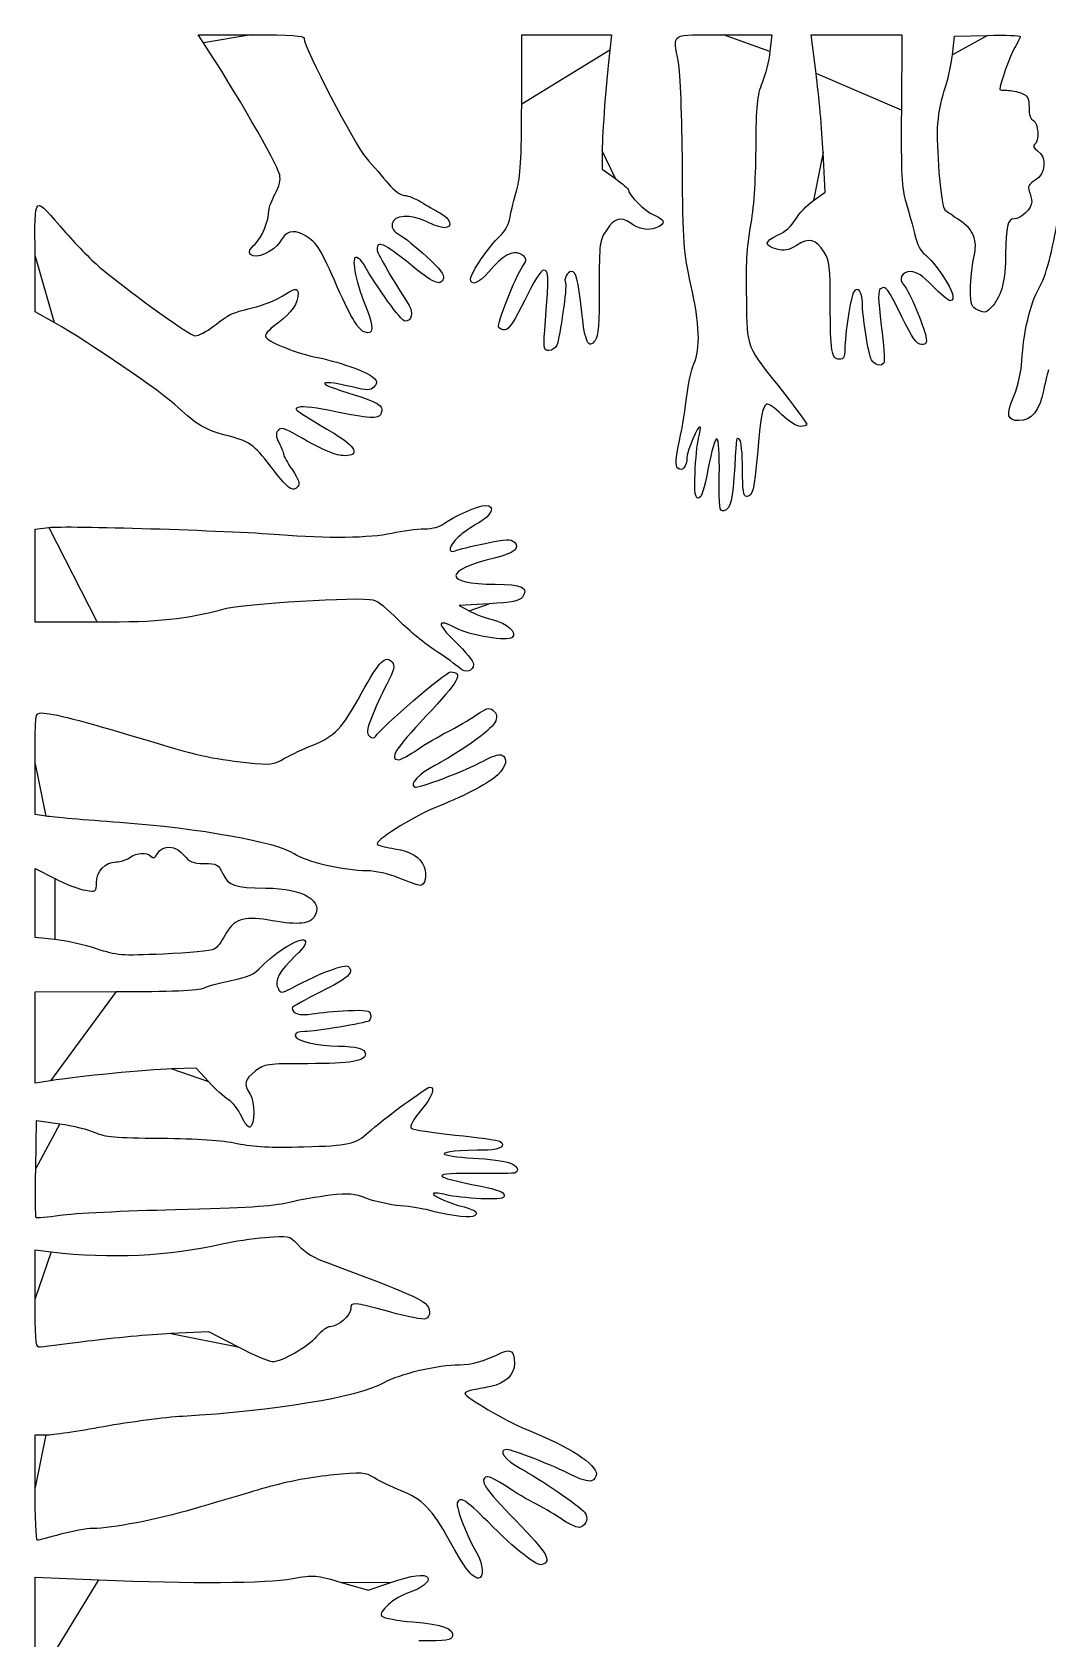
# Model space of a CAD drawing. Extents: x -503 to 40, y 8 to 777.
# Drawn here: x -503.1 to -225.2, y 337.4 to 777.2 of the extents above; entities that cross this region are included whole.
import ezdxf

# ---------------------------------------------------------------- set-up
doc = ezdxf.new("R2010")
doc.units = 0
doc.layers.add('Ebene_1', color=7, linetype='CONTINUOUS')

msp = doc.modelspace()

# ---------------------------------------------------------------- linework, layer by layer
at = {"layer": 'Ebene_1', "color": 7}
for points in [[(-456.236024, 774.261866), (-457.691984, 776.461866), (-443.199976, 776.461866)], [(-369.141576, 757.462324), (-369.107976, 776.462786), (-356.8158, 776.462322), (-344.523616, 776.461866), (-345.021448, 772.261866)], [(-313.900976, 776.461866), (-300.693992, 776.461866), (-301.20908, 771.861866)], [(-288.575792, 765.861866), (-289.942504, 776.461866), (-277.52524, 776.462002), (-265.107968, 776.46213), (-265.244944, 755.862004)], [(-251.265848, 771.003714), (-250.707968, 776.061866), (-241.707968, 776.288066)], [(-347.101136, 744.64538), (-347.108336, 739.628892), (-343.508336, 737.09138)], [(-289.280224, 731.139348), (-286.06896, 733.416828), (-286.639016, 744.339348)], [(-228.589096, 736.650108), (-228.589096, 736.650108)], [(-390.281176, 723.661868), (-390.281176, 723.661868)], [(-332.414, 723.621692), (-332.413632, 723.621692)], [(-497.082808, 697.6775), (-502.307968, 700.599572), (-502.307968, 715.828676)], [(-251.932608, 703.661868), (-251.932608, 703.661868)], [(-407.69248, 672.661892), (-407.69248, 672.661868)], [(-292.877688, 669.261868), (-292.877688, 669.261868)], [(-485.307968, 615.662964), (-502.307968, 615.662164), (-502.307968, 628.387092), (-502.307968, 641.11202), (-498.507968, 641.618004)], [(-378.079504, 620.721468), (-386.240936, 620.224252), (-383.520456, 618.766164)], [(-368.926536, 622.57494), (-368.926576, 622.574644)], [(-499.307968, 562.591956), (-502.307968, 563.066364), (-502.307968, 576.964116)], [(-375.707968, 573.897508), (-375.707968, 573.897508)], [(-496.907968, 528.830628), (-502.307968, 529.38922), (-502.307968, 538.852092), (-502.307968, 548.314956), (-496.907968, 545.558836)], [(-426.04176, 534.91362), (-426.04176, 534.91362)], [(-498.107968, 490.169604), (-502.307968, 489.50082), (-502.307968, 502.009948), (-502.307968, 514.519084), (-480.067688, 514.576844)], [(-410.896288, 506.592692), (-410.896288, 506.592692)], [(-454.864792, 489.974612), (-458.221616, 493.661868), (-464.864792, 493.45226)], [(-502.127824, 466.189212), (-501.907968, 479.343508), (-495.507968, 478.413764)], [(-370.907968, 465.00758), (-370.907968, 465.00758)], [(-502.307968, 430.572012), (-502.307968, 443.882156), (-497.911656, 443.36546)], [(-395.448728, 424.9953), (-395.448728, 424.9953)], [(-446.82676, 417.352732), (-454.707968, 421.443596), (-465.107968, 420.974108)], [(-502.307968, 378.861868), (-502.307968, 393.261868), (-499.307968, 393.262372)], [(-350.040264, 380.700404), (-350.040264, 380.700404)], [(-500.507968, 328.017492), (-502.307968, 327.631388), (-502.307968, 340.968732), (-502.307968, 354.306076), (-484.907968, 353.583972)], [(-418.441032, 352.90102), (-411.142232, 350.7535), (-405.19072, 352.807684)]]:
    msp.add_lwpolyline(points, close=True, dxfattribs=at)
for points in [[(-435.361424, 738.118676), (-436.226128, 741.487428), (-447.744832, 761.431412), (-456.236024, 774.261866)], [(-443.199976, 776.461866), (-432.1436, 776.461866), (-428.706232, 776.224794), (-428.700656, 775.461866)], [(-428.700656, 775.461866), (-428.682416, 772.966218), (-414.813304, 746.296148), (-411.683264, 742.737676)], [(-326.208952, 768.861866), (-327.75016, 777.176346), (-328.907248, 776.461866), (-313.900976, 776.461866)], [(-241.707968, 776.288066), (-236.757968, 776.412474), (-232.707968, 776.274946), (-232.707968, 775.982498)], [(-232.707968, 775.982498), (-232.707968, 775.690018), (-233.39364, 774.328226), (-234.231688, 772.95629)], [(-345.021448, 772.261866), (-346.015288, 763.877178), (-347.094448, 749.546804), (-347.101136, 744.64538)], [(-301.20908, 771.861866), (-301.492376, 769.331866), (-302.457296, 765.461866), (-303.353336, 763.261866)], [(-253.493992, 761.11922), (-252.575352, 763.773706), (-251.572688, 768.221722), (-251.265848, 771.003714)], [(-234.231688, 772.95629), (-235.418152, 771.013978), (-238.307968, 762.904034), (-238.307968, 761.516668)], [(-325.149776, 740.861868), (-325.243256, 753.66218), (-325.71804, 766.213522), (-326.208952, 768.861866)], [(-286.639016, 744.339348), (-286.952544, 750.346732), (-287.824096, 760.031868), (-288.575792, 765.861866)], [(-303.353336, 763.261866), (-304.75664, 759.816452), (-304.99948, 757.320828), (-305.104856, 745.261868)], [(-255.309008, 750.977372), (-255.228848, 753.92062), (-254.418824, 758.446828), (-253.493992, 761.11922)], [(-238.307968, 761.516668), (-238.307968, 761.376524), (-237.4314, 761.261868), (-236.360048, 761.261868)], [(-236.360048, 761.261868), (-235.288688, 761.261868), (-233.488688, 760.91078), (-232.360048, 760.481668)], [(-227.590288, 707.04922), (-223.790552, 713.532988), (-220.333248, 734.449556), (-218.315488, 763.161514)], [(-370.473968, 734.061868), (-369.44068, 737.562428), (-369.168312, 742.345908), (-369.141576, 757.462324)], [(-232.360048, 760.481668), (-230.639232, 759.827412), (-230.307968, 759.195524), (-230.307968, 756.56726)], [(-230.307968, 756.56726), (-230.307968, 754.519292), (-229.89208, 753.27346), (-229.107968, 752.972564)], [(-265.244944, 755.862004), (-265.363576, 738.020012), (-265.187984, 734.619196), (-263.933696, 730.461868)], [(-229.107968, 752.972564), (-227.708816, 752.43566), (-227.438352, 747.246532), (-228.76672, 746.425556)], [(-253.182072, 728.361948), (-254.199248, 729.208868), (-255.519528, 743.247228), (-255.309008, 750.977372)], [(-305.104856, 745.261868), (-305.185624, 736.019916), (-305.688016, 728.764732), (-306.583096, 723.914324)], [(-228.76672, 746.425556), (-229.30388, 746.093572), (-229.00428, 745.459716), (-227.96672, 744.73298)], [(-227.96672, 744.73298), (-225.35044, 742.900468), (-225.696152, 738.410692), (-228.589096, 736.650108)], [(-411.683264, 742.737676), (-409.826856, 740.627156), (-407.096216, 737.451708), (-405.615176, 735.681116)], [(-322.848272, 708.061868), (-324.85668, 717.105012), (-324.990184, 719.007596), (-325.149776, 740.861868)], [(-436.587528, 732.918676), (-435.475648, 735.018044), (-435.039904, 736.866084), (-435.361424, 738.118676)], [(-405.615176, 735.681116), (-404.019496, 733.773468), (-402.226824, 732.460652), (-401.215176, 732.458876)], [(-343.508336, 737.09138), (-341.528336, 735.695748), (-339.908336, 734.290788), (-339.908336, 733.969244)], [(-228.589096, 736.650108), (-230.379752, 735.560356), (-230.735856, 734.917844), (-230.24532, 733.661868)], [(-502.307968, 715.828676), (-502.307968, 733.422348), (-503.100272, 732.818172), (-493.862384, 722.26898)], [(-438.314648, 728.461868), (-438.313848, 729.121868), (-437.536216, 731.127436), (-436.587528, 732.918676)], [(-401.215176, 732.458876), (-400.276216, 732.457276), (-398.247968, 731.66662), (-396.707968, 730.701964)], [(-396.707968, 730.701964), (-395.167968, 729.737316), (-392.829024, 728.38866), (-391.51032, 727.704956)], [(-372.29432, 726.567492), (-372.007456, 728.269396), (-371.188296, 731.641868), (-370.473968, 734.061868)], [(-339.908336, 733.969244), (-339.908336, 732.60254), (-335.374632, 728.157228), (-332.945688, 727.142356)], [(-294.187104, 725.925316), (-293.25452, 727.54042), (-291.046424, 729.886732), (-289.280224, 731.139348)], [(-263.933696, 730.461868), (-263.137184, 727.821868), (-262.07064, 723.861868), (-261.563616, 721.661868)], [(-229.5642, 730.693036), (-229.49452, 728.9965), (-232.53696, 726.061868), (-234.365512, 726.061868)], [(-230.24532, 733.661868), (-229.901632, 732.781868), (-229.59512, 731.445892), (-229.5642, 730.693036)], [(-442.111904, 719.142932), (-440.208056, 720.907356), (-438.320104, 725.540628), (-438.314648, 728.461868)], [(-395.196056, 725.306812), (-399.47996, 727.492292), (-404.204328, 727.190124), (-404.55756, 724.708052)], [(-391.51032, 727.704956), (-388.577688, 726.1845), (-387.810776, 723.661868), (-390.281176, 723.661868)], [(-375.1002, 721.367492), (-373.68812, 722.669108), (-372.616728, 724.65466), (-372.29432, 726.567492)], [(-339.485976, 724.969628), (-342.04784, 726.742868), (-343.725088, 726.246116), (-345.879128, 723.076164)], [(-332.945688, 727.142356), (-329.761256, 725.811812), (-329.592512, 724.69442), (-332.414, 723.621692)], [(-299.10872, 721.56546), (-297.069304, 722.465244), (-295.259024, 724.068892), (-294.187104, 725.925316)], [(-249.507968, 725.818148), (-251.047968, 726.816948), (-252.701312, 727.96166), (-253.182072, 728.361948)], [(-245.40104, 715.46882), (-244.279504, 720.327572), (-245.401416, 723.15474), (-249.507968, 725.818148)], [(-234.365512, 726.061868), (-236.132208, 726.061868), (-236.682688, 723.799604), (-236.701504, 716.461868)], [(-493.862384, 722.26898), (-490.68704, 718.642892), (-486.338288, 714.248036), (-484.198496, 712.502636)], [(-428.946064, 721.784988), (-431.794624, 723.258044), (-433.60036, 722.675764), (-435.345536, 719.72142)], [(-420.376896, 709.261868), (-424.335264, 718.313108), (-425.486968, 719.996228), (-428.946064, 721.784988)], [(-404.55756, 724.708052), (-404.73416, 723.467108), (-404.149296, 722.592284), (-402.55756, 721.716476)], [(-402.55756, 721.716476), (-401.32028, 721.035708), (-398.001528, 718.361636), (-395.182536, 715.7741)], [(-390.281176, 723.661868), (-391.210968, 723.661868), (-393.422664, 724.402092), (-395.196056, 725.306812)], [(-383.107968, 709.681156), (-383.107968, 711.261372), (-378.039584, 718.658044), (-375.1002, 721.367492)], [(-345.879128, 723.076164), (-347.842976, 720.1861), (-347.907968, 719.678428), (-347.907968, 707.229068)], [(-332.413632, 723.621692), (-334.659616, 722.767772), (-336.93004, 723.2005), (-339.485976, 724.969628)], [(-306.583096, 723.914324), (-307.592136, 718.446356), (-307.868024, 713.393604), (-307.6616, 704.162396)], [(-299.30108, 717.774108), (-302.859056, 718.794516), (-302.80112, 719.936372), (-299.10872, 721.56546)], [(-261.563616, 721.661868), (-260.964408, 719.0619), (-259.952288, 717.147748), (-258.671904, 716.192988)], [(-443.320848, 716.354748), (-443.941616, 716.975524), (-443.599704, 717.764084), (-442.111904, 719.142932)], [(-435.345536, 719.72142), (-436.934664, 717.031228), (-441.900904, 714.934804), (-443.320848, 716.354748)], [(-400.234832, 714.093052), (-406.767296, 719.405044), (-408.707968, 720.225076), (-408.707968, 717.67338)], [(-408.707968, 717.67338), (-408.707968, 716.76186), (-405.549016, 711.255692), (-399.927008, 702.367844)], [(-369.561616, 716.49058), (-371.602664, 717.582916), (-374.251816, 716.057908), (-378.170304, 711.534916)], [(-293.97588, 718.8199), (-296.25416, 717.411844), (-297.312936, 717.203916), (-299.30108, 717.774108)], [(-286.347688, 716.92614), (-288.549472, 720.4887), (-290.494424, 720.971556), (-293.97588, 718.8199)], [(-284.697048, 702.767444), (-284.706728, 712.958172), (-284.895352, 714.576212), (-286.347688, 716.92614)], [(-484.198496, 712.502636), (-474.30784, 704.434956), (-459.831344, 694.061868), (-458.46288, 694.061868)], [(-414.28864, 715.522092), (-415.954304, 716.077316), (-414.748976, 709.42978), (-411.888864, 702.286988)], [(-412.36512, 713.639732), (-412.83656, 714.479532), (-413.702144, 715.326596), (-414.28864, 715.522092)], [(-401.062224, 698.061868), (-402.0538, 698.061868), (-408.975232, 707.601116), (-412.36512, 713.639732)], [(-390.557432, 709.765684), (-391.414416, 707.53242), (-393.08612, 708.279948), (-400.234832, 714.093052)], [(-395.182536, 715.7741), (-391.565328, 712.453884), (-390.204336, 710.685836), (-390.557432, 709.765684)], [(-375.477368, 696.412364), (-375.970872, 697.21086), (-370.862696, 710.184804), (-369.009432, 712.839876)], [(-369.009432, 712.839876), (-367.537704, 714.94834), (-367.613256, 715.447844), (-369.561616, 716.49058)], [(-258.671904, 716.192988), (-257.588488, 715.385108), (-255.443384, 712.827844), (-253.905016, 710.510188)], [(-246.307968, 706.783684), (-246.307968, 709.399548), (-245.899848, 713.30786), (-245.40104, 715.46882)], [(-236.701504, 716.461868), (-236.719984, 709.272508), (-237.736176, 705.215844), (-240.251208, 702.29194)], [(-412.249616, 695.12878), (-413.981544, 695.79338), (-416.090928, 699.46154), (-420.376896, 709.261868)], [(-378.170304, 711.534916), (-380.915984, 708.365676), (-383.107968, 707.542732), (-383.107968, 709.681156)], [(-363.107968, 712.061868), (-363.837064, 712.061868), (-365.873776, 708.844028), (-368.298104, 703.861868)], [(-362.633584, 698.261868), (-361.667216, 710.509884), (-361.720568, 712.061868), (-363.107968, 712.061868)], [(-357.117072, 708.476604), (-356.674704, 707.760828), (-358.677768, 693.650428), (-359.532432, 691.461868)], [(-355.509104, 711.661868), (-356.643432, 711.661868), (-357.741424, 709.48682), (-357.117072, 708.476604)], [(-352.705496, 700.440044), (-353.775456, 709.885204), (-354.219328, 711.661868), (-355.509104, 711.661868)], [(-322.030616, 686.359564), (-320.156136, 690.749692), (-320.39164, 697.000532), (-322.848272, 708.061868)], [(-262.633424, 711.661868), (-265.202952, 711.661868), (-266.151016, 709.712356), (-264.495896, 707.832068)], [(-256.63296, 707.661868), (-259.368368, 710.484996), (-261.133816, 711.661868), (-262.633424, 711.661868)], [(-253.905016, 710.510188), (-251.123312, 706.319372), (-250.357912, 703.661868), (-251.932608, 703.661868)], [(-442.875904, 701.691884), (-439.888272, 702.442644), (-436.182288, 703.91302), (-434.640376, 704.959388)], [(-430.307968, 705.713948), (-430.307968, 702.991228), (-432.100912, 700.348852), (-435.845064, 697.55358)], [(-434.640376, 704.959388), (-431.4192, 707.145332), (-430.307968, 707.338876), (-430.307968, 705.713948)], [(-368.298104, 703.861868), (-371.037112, 698.233012), (-372.715504, 695.661868), (-373.650888, 695.661868)], [(-347.907968, 707.229068), (-347.907968, 697.32126), (-348.171176, 694.011052), (-349.054112, 692.814772)], [(-307.6616, 704.162396), (-307.3448, 689.99574), (-308.20592, 692.132788), (-297.144496, 678.061868)], [(-278.31776, 706.04602), (-279.090312, 704.796004), (-280.707968, 694.22678), (-280.707968, 690.429188)], [(-275.907968, 703.1679), (-275.907968, 706.135788), (-277.262464, 707.753524), (-278.31776, 706.04602)], [(-270.944232, 706.963068), (-271.686424, 706.504364), (-271.637736, 704.222692), (-270.729528, 696.901436)], [(-265.076208, 699.238972), (-269.040464, 707.33438), (-269.456768, 707.882364), (-270.944232, 706.963068)], [(-264.495896, 707.832068), (-263.04776, 706.186924), (-259.104528, 696.947764), (-258.53348, 693.861868)], [(-251.932608, 703.661868), (-252.38616, 703.661868), (-254.50132, 705.461868), (-256.63296, 707.661868)], [(-244.213968, 701.073476), (-246.130832, 701.94686), (-246.307968, 702.429892), (-246.307968, 706.783684)], [(-232.241528, 687.261868), (-231.882576, 694.79618), (-229.948072, 703.02598), (-227.590288, 707.04922)], [(-453.50864, 696.661868), (-448.751312, 700.258164), (-448.943832, 700.167092), (-442.875904, 701.691884)], [(-411.888864, 702.286988), (-409.448392, 696.192196), (-409.554112, 694.09442), (-412.249616, 695.12878)], [(-399.927008, 702.367844), (-398.688328, 700.409604), (-399.30728, 698.061868), (-401.062224, 698.061868)], [(-349.054112, 692.814772), (-350.884224, 690.335164), (-351.770456, 692.185892), (-352.705496, 700.440044)], [(-282.214664, 687.661868), (-284.352376, 687.661868), (-284.684624, 689.683628), (-284.697048, 702.767444)], [(-273.393272, 687.461868), (-274.287912, 689.15078), (-275.907968, 699.269164), (-275.907968, 703.1679)], [(-259.746064, 691.661868), (-260.997152, 691.661868), (-262.210184, 693.38626), (-265.076208, 699.238972)], [(-240.251208, 702.29194), (-241.927384, 700.343268), (-242.335752, 700.2177), (-244.213968, 701.073476)], [(-463.149312, 674.469228), (-467.664272, 678.742172), (-487.580064, 692.36326), (-497.082808, 697.6775)], [(-458.46288, 694.061868), (-457.629712, 694.061868), (-455.400304, 695.231868), (-453.50864, 696.661868)], [(-435.845064, 697.55358), (-438.736784, 695.394716), (-439.631496, 694.292684), (-439.05576, 693.598956)], [(-373.650888, 695.661868), (-374.400344, 695.661868), (-375.222264, 695.999588), (-375.477368, 696.412364)], [(-361.679856, 690.061868), (-363.21876, 690.061868), (-363.255584, 690.378436), (-362.633584, 698.261868)], [(-270.729528, 696.901436), (-270.08352, 691.69382), (-269.745632, 687.124524), (-269.97868, 686.747452)], [(-439.05576, 693.598956), (-437.763048, 692.04134), (-430.829984, 689.349676), (-424.894808, 688.101172)], [(-359.532432, 691.461868), (-359.833128, 690.691868), (-360.799464, 690.061868), (-361.679856, 690.061868)], [(-280.707968, 690.429188), (-280.707968, 688.252324), (-281.029448, 687.661868), (-282.214664, 687.661868)], [(-258.53348, 693.861868), (-258.198608, 692.052228), (-258.41376, 691.661868), (-259.746064, 691.661868)], [(-424.894808, 688.101172), (-417.989008, 686.648492), (-410.766776, 683.978636), (-409.449576, 682.391508)], [(-323.944328, 677.661868), (-323.61924, 680.741868), (-322.758064, 684.655836), (-322.030616, 686.359564)], [(-269.97868, 686.747452), (-270.696128, 685.586604), (-272.61228, 685.987508), (-273.393272, 687.461868)], [(-234.476816, 677.509596), (-233.310768, 680.38738), (-232.374416, 684.472572), (-232.241528, 687.261868)], [(-415.51032, 680.059612), (-423.738992, 682.023948), (-425.891048, 681.398916), (-418.707968, 679.130908)], [(-409.449576, 682.391508), (-408.63836, 681.41406), (-408.66324, 680.96374), (-409.579048, 680.047932)], [(-224.950176, 684.71422), (-225.170912, 684.355428), (-225.796048, 681.799196), (-226.339368, 679.0337)], [(-418.707968, 679.130908), (-407.49372, 675.590084), (-406.810936, 675.189108), (-407.69248, 672.661892)], [(-409.579048, 680.047932), (-410.557224, 679.069756), (-411.370584, 679.071356), (-415.51032, 680.059612)], [(-325.953448, 665.433628), (-325.173528, 669.079156), (-324.269424, 674.581868), (-323.944328, 677.661868)], [(-297.144496, 678.061868), (-293.858512, 673.881868), (-291.156032, 670.191868), (-291.138976, 669.861868)], [(-233.055856, 670.861868), (-236.322944, 670.861868), (-236.615616, 672.231084), (-234.476816, 677.509596)], [(-226.339368, 679.0337), (-227.396528, 673.652764), (-229.690384, 670.861868), (-233.055856, 670.861868)], [(-450.307968, 666.908308), (-455.615104, 668.266468), (-458.20904, 669.793764), (-463.149312, 674.469228)], [(-430.005248, 674.535236), (-431.590184, 673.927044), (-432.142752, 674.34338), (-420.391224, 667.291476)], [(-420.427664, 673.370356), (-424.893504, 674.318732), (-429.203416, 674.842932), (-430.005248, 674.535236)], [(-407.69248, 672.661868), (-408.189336, 671.237492), (-411.163224, 671.402932), (-420.427664, 673.370356)], [(-302.137824, 675.36702), (-303.252152, 674.678332), (-303.804784, 671.65902), (-304.64632, 661.661868)], [(-298.003064, 672.555196), (-299.84868, 674.366532), (-301.70932, 675.631852), (-302.137824, 675.36702)], [(-430.398096, 666.730932), (-434.139936, 668.86402), (-435.041272, 669.10618), (-435.806584, 668.184028)], [(-320.315432, 669.136004), (-320.85408, 669.674652), (-323.86796, 662.722948), (-323.902648, 660.861868)], [(-320.707208, 666.016884), (-320.29148, 667.532148), (-320.115184, 668.935748), (-320.315432, 669.136004)], [(-292.877688, 669.261868), (-293.87396, 669.261868), (-296.113984, 670.701204), (-298.003064, 672.555196)], [(-291.138976, 669.861868), (-291.121936, 669.531868), (-291.904344, 669.261868), (-292.877688, 669.261868)], [(-437.93224, 658.45962), (-442.322936, 664.293484), (-443.661736, 665.20746), (-450.307968, 666.908308)], [(-435.806584, 668.184028), (-436.506024, 667.34126), (-436.43804, 666.52734), (-435.521384, 664.769668)], [(-435.521384, 664.769668), (-434.859424, 663.50038), (-434.309056, 662.101868), (-434.298336, 661.661868)], [(-417.546616, 661.261868), (-420.095008, 661.261868), (-422.893168, 662.452652), (-430.398096, 666.730932)], [(-420.391224, 667.291476), (-414.48276, 663.7459), (-413.310856, 661.261868), (-417.546616, 661.261868)], [(-326.406416, 657.840316), (-327.15984, 658.59374), (-327.060504, 660.25898), (-325.953448, 665.433628)], [(-321.68552, 656.461868), (-321.563176, 660.201868), (-321.122928, 664.501628), (-320.707208, 666.016884)], [(-315.72548, 665.867708), (-316.169392, 666.015676), (-317.221304, 662.44418), (-318.072544, 657.89886)], [(-315.056704, 655.763924), (-314.973872, 661.768836), (-315.234336, 665.703988), (-315.72548, 665.867708)], [(-309.507968, 665.661868), (-310.497592, 666.273492), (-310.365328, 667.00666), (-310.843528, 658.258356)], [(-308.707968, 657.614652), (-308.707968, 661.786892), (-309.06604, 665.38874), (-309.507968, 665.661868)], [(-434.298336, 661.661868), (-434.287616, 661.221868), (-433.2058, 659.278284), (-431.894288, 657.342788)], [(-323.902648, 660.861868), (-323.950968, 658.267556), (-325.257256, 656.691156), (-326.406416, 657.840316)], [(-304.64632, 661.661868), (-305.464296, 651.944556), (-305.942632, 650.061868), (-307.59356, 650.061868)], [(-430.367336, 652.79034), (-431.74432, 651.131164), (-433.286552, 652.28694), (-437.93224, 658.45962)], [(-431.894288, 657.342788), (-430.125184, 654.731988), (-429.731072, 653.556988), (-430.367336, 652.79034)], [(-320.76156, 649.661868), (-321.684304, 649.661868), (-321.864568, 650.988556), (-321.68552, 656.461868)], [(-318.072544, 657.89886), (-319.177424, 651.999228), (-319.940464, 649.661868), (-320.76156, 649.661868)], [(-313.807704, 646.195084), (-315.065776, 645.952684), (-315.179976, 646.827556), (-315.056704, 655.763924)], [(-310.843528, 658.258356), (-311.336464, 649.24042), (-311.999144, 646.54354), (-313.807704, 646.195084)], [(-307.59356, 650.061868), (-308.467408, 650.061868), (-308.707968, 651.692212), (-308.707968, 657.614652)], [(-390.215856, 642.74758), (-387.73968, 644.675452), (-380.927336, 647.662164), (-379.006272, 647.662164)], [(-379.006272, 647.662164), (-376.218656, 647.662164), (-377.341352, 644.848004), (-380.907968, 642.895388)], [(-498.507968, 641.618004), (-494.298136, 642.178556), (-449.330552, 640.791276), (-435.507968, 639.674412)], [(-395.815856, 641.23406), (-393.472336, 641.2519), (-391.426856, 641.804732), (-390.215856, 642.74758)], [(-380.907968, 642.895388), (-382.777968, 641.871612), (-385.297968, 640.117972), (-386.507968, 638.998404)], [(-435.507968, 639.674412), (-422.47416, 638.621276), (-410.577752, 638.771044), (-404.707968, 640.062164)], [(-404.707968, 640.062164), (-401.847968, 640.691252), (-397.84652, 641.218604), (-395.815856, 641.23406)], [(-386.507968, 638.998404), (-389.021208, 636.672988), (-389.515024, 634.364124), (-387.307968, 635.25798)], [(-379.107968, 637.258228), (-373.288552, 638.484804), (-372.139048, 638.530748), (-371.136536, 637.576828)], [(-376.307968, 633.329956), (-390.699656, 629.941388), (-390.724144, 626.062164), (-376.353808, 626.062164)], [(-387.307968, 635.25798), (-386.537968, 635.569828), (-382.847968, 636.46994), (-379.107968, 637.258228)], [(-371.136536, 637.576828), (-369.458928, 635.980516), (-371.230856, 634.525372), (-376.307968, 633.329956)], [(-376.353808, 626.062164), (-369.10744, 626.062164), (-367.074544, 625.107684), (-368.926536, 622.57494)], [(-409.76224, 621.712268), (-413.502648, 622.625356), (-445.354024, 620.701548), (-450.653744, 619.242436)], [(-403.107944, 616.524524), (-405.527944, 619.075116), (-408.522376, 621.409604), (-409.76224, 621.712268)], [(-368.926576, 622.574644), (-369.698144, 621.51946), (-371.728432, 621.108396), (-378.079504, 620.721468)], [(-450.653744, 619.242436), (-460.923824, 616.4149), (-468.192968, 615.66406), (-485.307968, 615.662964)], [(-393.107944, 608.169428), (-396.187944, 610.21414), (-400.687944, 613.973932), (-403.107944, 616.524524)], [(-387.236824, 614.127604), (-392.508768, 616.817148), (-392.520672, 615.435212), (-387.269384, 610.34442)], [(-383.520456, 618.766164), (-382.024192, 617.964212), (-379.181448, 616.900524), (-377.20324, 616.402404)], [(-377.20324, 616.402404), (-373.030064, 615.351588), (-370.317888, 612.931948), (-371.730176, 611.51966)], [(-371.730176, 611.51966), (-372.97128, 610.278556), (-382.99728, 611.964756), (-387.236824, 614.127604)], [(-412.927, 596.289612), (-408.085832, 605.131748), (-406.37716, 606.873116), (-404.619864, 604.755708)], [(-386.145784, 603.156708), (-386.894976, 603.868996), (-390.027944, 606.124724), (-393.107944, 608.169428)], [(-387.269384, 610.34442), (-384.540592, 607.699012), (-382.307944, 604.921932), (-382.307944, 604.173124)], [(-404.619864, 604.755708), (-403.72448, 603.676836), (-403.953528, 602.735836), (-406.12492, 598.572524)], [(-382.307944, 604.173124), (-382.307944, 602.226404), (-384.54432, 601.634116), (-386.145784, 603.156708)], [(-406.12492, 598.572524), (-407.533568, 595.87166), (-409.39396, 591.801796), (-410.259144, 589.52838)], [(-409.13164, 584.423532), (-407.59848, 586.904244), (-389.986016, 602.061836), (-388.636696, 602.061836)], [(-388.636696, 602.061836), (-384.888688, 602.061836), (-386.279376, 599.545892), (-395.344992, 589.925604)], [(-426.307968, 582.064396), (-420.317672, 584.396292), (-418.214664, 586.631988), (-412.927, 596.289612)], [(-502.307968, 576.964116), (-502.307968, 590.846772), (-502.306368, 590.861852), (-500.507968, 590.850044)], [(-500.507968, 590.850044), (-497.625072, 590.831084), (-489.347544, 588.716652), (-473.907968, 584.055204)], [(-410.259144, 589.52838), (-411.57588, 586.06838), (-411.654448, 585.247372), (-410.741304, 584.489532)], [(-395.344992, 589.925604), (-403.777256, 580.977452), (-405.587776, 578.061868), (-402.712144, 578.061868)], [(-389.455608, 585.681196), (-387.064408, 586.888948), (-383.56032, 588.938116), (-381.668752, 590.2349)], [(-377.030152, 591.597284), (-374.740168, 589.696772), (-376.172592, 587.380276), (-382.307968, 583.062084)], [(-381.668752, 590.2349), (-378.843928, 592.171492), (-378.01528, 592.414868), (-377.030152, 591.597284)], [(-397.745376, 580.77358), (-395.5772, 582.26502), (-391.846808, 584.473444), (-389.455608, 585.681196)], [(-473.907968, 584.055204), (-457.564232, 579.120772), (-454.3424, 578.382004), (-444.408408, 577.2909)], [(-434.008408, 578.43134), (-432.193168, 579.48746), (-428.727968, 581.12234), (-426.307968, 582.064396)], [(-410.741304, 584.489532), (-409.990496, 583.86642), (-409.488688, 583.845852), (-409.13164, 584.423532)], [(-402.712144, 578.061868), (-402.148592, 578.061868), (-399.913544, 579.28214), (-397.745376, 580.77358)], [(-382.307968, 583.062084), (-385.607968, 580.739476), (-390.364416, 577.765932), (-392.877848, 576.454204)], [(-444.408408, 577.2909), (-437.638616, 576.54734), (-437.155536, 576.600308), (-434.008408, 578.43134)], [(-392.877848, 576.454204), (-397.23016, 574.182788), (-399.854304, 571.417556), (-398.469632, 570.56178)], [(-398.469632, 570.56178), (-397.606512, 570.02834), (-384.464176, 575.011748), (-379.689728, 577.682876)], [(-379.689728, 577.682876), (-377.589696, 578.857772), (-375.339696, 579.61498), (-374.689728, 579.365564)], [(-374.689728, 579.365564), (-372.835488, 578.654028), (-373.300736, 576.155604), (-375.707968, 573.897508)], [(-375.707968, 573.897508), (-378.127808, 571.627588), (-383.880888, 568.582476), (-391.966976, 565.291596)], [(-391.966976, 565.291596), (-399.230288, 562.335572), (-409.961544, 555.57414), (-408.58016, 554.824148)], [(-479.107968, 560.855652), (-488.567968, 561.5497), (-497.657968, 562.331036), (-499.307968, 562.591956)], [(-431.36708, 552.290268), (-435.984728, 555.416588), (-457.43988, 559.26594), (-479.107968, 560.855652)], [(-468.753936, 552.37598), (-467.41448, 554.878772), (-463.66076, 554.616996), (-461.500064, 551.870116)], [(-408.58016, 554.824148), (-407.990456, 554.503988), (-405.887968, 553.9869), (-403.907968, 553.675068)], [(-485.507968, 544.357196), (-485.507968, 547.457444), (-483.0618, 550.053148), (-480.107968, 550.087308)], [(-480.107968, 550.087308), (-478.897968, 550.101308), (-477.20916, 550.641308), (-476.355064, 551.287308)], [(-476.355064, 551.287308), (-474.5146, 552.679364), (-471.781208, 552.815108), (-470.54208, 551.57598)], [(-470.54208, 551.57598), (-469.894232, 550.928132), (-469.41376, 551.143092), (-468.753936, 552.37598)], [(-461.500064, 551.870116), (-460.06324, 550.043492), (-459.153976, 549.676988), (-456.042, 549.670116)], [(-456.042, 549.670116), (-452.57672, 549.662116), (-452.2076, 549.46034), (-450.913488, 546.861868)], [(-411.428144, 547.642876), (-417.935304, 547.674396), (-428.021752, 550.025356), (-431.36708, 552.290268)], [(-403.907968, 553.675068), (-399.433864, 552.970452), (-396.869744, 551.39154), (-395.851888, 548.714364)], [(-496.907968, 545.558836), (-493.937968, 544.042972), (-490.157968, 542.588924), (-488.507968, 542.32762)], [(-450.913488, 546.861868), (-449.234816, 543.491228), (-447.896608, 543.04486), (-439.160544, 542.941612)], [(-402.707968, 545.646588), (-405.5266, 546.807692), (-409.12616, 547.631732), (-411.428144, 547.642876)], [(-396.96188, 543.665572), (-397.482224, 543.667972), (-400.067968, 544.559068), (-402.707968, 545.646588)], [(-395.851888, 548.714364), (-394.959024, 546.365956), (-395.55392, 543.66006), (-396.96188, 543.665572)], [(-488.507968, 542.32762), (-485.578944, 541.863764), (-485.507968, 541.911772), (-485.507968, 544.357196)], [(-439.160544, 542.941612), (-428.715096, 542.818164), (-422.968384, 539.301484), (-426.04176, 534.91362)], [(-438.746848, 534.18746), (-445.188776, 535.374428), (-448.145264, 534.301116), (-450.352744, 529.974092)], [(-426.04176, 534.91362), (-427.403592, 532.969332), (-431.015464, 532.762892), (-438.746848, 534.18746)], [(-485.507968, 526.300364), (-488.807968, 527.384788), (-493.937968, 528.523412), (-496.907968, 528.830628)], [(-450.352744, 529.974092), (-451.210992, 528.291796), (-452.542376, 526.578636), (-453.311368, 526.167084)], [(-440.316808, 521.461812), (-436.632768, 525.44786), (-429.613608, 529.6875), (-428.515832, 528.589724)], [(-428.515832, 528.589724), (-427.850736, 527.924628), (-428.502792, 526.848284), (-431.023336, 524.45054)], [(-467.108752, 524.873748), (-478.910968, 524.354924), (-479.796856, 524.42362), (-485.507968, 526.300364)], [(-453.311368, 526.167084), (-454.08036, 525.755532), (-460.289192, 525.173524), (-467.108752, 524.873748)], [(-431.023336, 524.45054), (-435.380952, 520.305244), (-436.888032, 517.493132), (-435.82076, 515.498908)], [(-448.63564, 517.623228), (-443.837296, 518.623716), (-442.272552, 519.34574), (-440.316808, 521.461812)], [(-432.065272, 515.570748), (-424.135904, 519.762348), (-417.431552, 522.305436), (-416.573288, 521.447172)], [(-416.573288, 521.447172), (-414.908904, 519.782788), (-416.610488, 518.23594), (-424.247176, 514.471228)], [(-480.067688, 514.576844), (-465.559368, 514.614524), (-457.256944, 514.939908), (-456.18652, 515.51278)], [(-456.18652, 515.51278), (-455.284032, 515.99578), (-451.886136, 516.945484), (-448.63564, 517.623228)], [(-435.82076, 515.498908), (-435.044456, 514.048364), (-434.941504, 514.050332), (-432.065272, 515.570748)], [(-424.247176, 514.471228), (-428.460608, 512.394108), (-431.907968, 510.44426), (-431.907968, 510.138252)], [(-431.907968, 510.138252), (-431.907968, 508.533788), (-429.968408, 507.9545), (-426.455616, 508.509796)], [(-410.896288, 506.592692), (-411.955592, 505.938012), (-425.612648, 503.667268), (-428.507968, 503.66442)], [(-426.455616, 508.509796), (-424.375312, 508.838644), (-419.992256, 509.232396), (-416.715496, 509.384788)], [(-416.715496, 509.384788), (-411.671936, 509.619348), (-410.71644, 509.458468), (-410.48856, 508.33646)], [(-410.48856, 508.33646), (-410.340512, 507.607484), (-410.524, 506.822788), (-410.896288, 506.592692)], [(-428.507968, 503.66442), (-430.216976, 503.66282), (-431.107968, 503.273356), (-431.107968, 502.528156)], [(-431.107968, 502.528156), (-431.107968, 501.187388), (-424.852448, 499.667164), (-419.268592, 499.650948)], [(-411.907968, 497.548764), (-411.907968, 495.5277), (-415.817504, 494.861868), (-427.684536, 494.861868)], [(-419.268592, 499.650948), (-414.3474, 499.636628), (-411.907968, 498.939948), (-411.907968, 497.548764)], [(-464.864792, 493.45226), (-471.65616, 493.237972), (-490.563552, 491.370932), (-498.107968, 490.169604)], [(-442.032456, 492.821156), (-445.01284, 490.547908), (-445.294288, 489.300412), (-443.458776, 486.499068)], [(-427.684536, 494.861868), (-438.964632, 494.861868), (-439.446864, 494.793308), (-442.032456, 492.821156)], [(-449.377936, 485.002012), (-450.549456, 485.708948), (-453.018536, 487.94662), (-454.864792, 489.974612)], [(-411.107968, 476.036756), (-407.147472, 479.560396), (-395.1238, 488.461868), (-394.324744, 488.461868)], [(-394.324744, 488.461868), (-392.596288, 488.461868), (-393.642496, 485.723236), (-396.821432, 481.926356)], [(-445.818072, 480.475892), (-446.60448, 482.258324), (-448.206416, 484.295076), (-449.377936, 485.002012)], [(-443.458776, 486.499068), (-442.0792, 484.393564), (-442.143024, 477.971516), (-443.548104, 477.510668)], [(-443.548104, 477.510668), (-444.010184, 477.359108), (-445.031672, 478.69346), (-445.818072, 480.475892)], [(-396.821432, 481.926356), (-398.879344, 479.468396), (-399.851152, 477.685052), (-399.386096, 477.219996)], [(-495.507968, 478.413764), (-491.987968, 477.902396), (-487.667968, 476.82898), (-485.907968, 476.02838)], [(-485.907968, 476.02838), (-483.218656, 474.805052), (-480.346048, 474.554388), (-467.907968, 474.4577)], [(-428.733104, 472.106884), (-416.446944, 472.454556), (-414.695312, 472.845116), (-411.107968, 476.036756)], [(-399.386096, 477.219996), (-398.974256, 476.808156), (-393.54024, 475.960876), (-387.310504, 475.337156)], [(-387.310504, 475.337156), (-381.080768, 474.713428), (-375.587664, 473.95834), (-375.103608, 473.659172)], [(-467.907968, 474.4577), (-457.770824, 474.3789), (-451.175456, 473.936476), (-446.974136, 473.05346)], [(-446.974136, 473.05346), (-442.34004, 472.079484), (-437.880064, 471.848044), (-428.733104, 472.106884)], [(-378.38232, 471.221308), (-386.781496, 471.124668), (-390.307968, 470.817556), (-390.307968, 470.182716)], [(-375.103608, 473.659172), (-373.277712, 472.530708), (-374.986192, 471.26038), (-378.38232, 471.221308)], [(-502.026496, 452.713732), (-502.203152, 452.89038), (-502.248744, 458.954348), (-502.127824, 466.189212)], [(-390.307968, 470.182716), (-390.307968, 469.80918), (-386.783048, 469.28882), (-382.474808, 469.026348)], [(-382.474808, 469.026348), (-378.166568, 468.763876), (-373.666568, 468.178404), (-372.474808, 467.7253)], [(-372.474808, 467.7253), (-370.374376, 466.926716), (-369.679552, 465.721524), (-370.907968, 465.00758)], [(-380.959832, 464.800052), (-394.504824, 465.002396), (-394.329048, 464.062876), (-380.307968, 461.315788)], [(-370.907968, 465.00758), (-371.237968, 464.81578), (-375.761304, 464.722396), (-380.959832, 464.800052)], [(-421.535208, 458.838652), (-424.820224, 458.461684), (-430.027968, 457.54858), (-433.107968, 456.80954)], [(-411.535208, 457.967444), (-414.968336, 459.29442), (-416.443576, 459.422948), (-421.535208, 458.838652)], [(-402.307968, 455.9641), (-405.167968, 456.209804), (-409.320224, 457.111308), (-411.535208, 457.967444)], [(-393.287768, 459.34874), (-393.846816, 458.789692), (-389.131144, 456.709156), (-384.907968, 455.651612)], [(-389.78872, 458.97074), (-391.483136, 459.4087), (-393.057704, 459.578796), (-393.287768, 459.34874)], [(-380.307968, 457.918156), (-383.827968, 458.059116), (-388.094304, 458.53278), (-389.78872, 458.97074)], [(-380.307968, 461.315788), (-375.709712, 460.414876), (-373.907968, 459.724044), (-373.907968, 458.861868)], [(-373.907968, 458.861868), (-373.907968, 457.873844), (-375.038504, 457.70714), (-380.307968, 457.918156)], [(-495.40664, 453.324668), (-498.870904, 452.811996), (-501.84984, 452.537076), (-502.026496, 452.713732)], [(-463.907968, 454.861316), (-477.767968, 454.528828), (-491.942368, 453.837332), (-495.40664, 453.324668)], [(-433.107968, 456.80954), (-437.365304, 455.788004), (-444.749968, 455.320892), (-463.907968, 454.861316)], [(-394.588408, 454.754124), (-395.974168, 455.173916), (-399.447968, 455.718404), (-402.307968, 455.9641)], [(-382.5338, 453.039404), (-383.694408, 452.594036), (-390.789224, 453.603244), (-394.588408, 454.754124)], [(-384.907968, 455.651612), (-381.51588, 454.80218), (-380.59124, 453.784836), (-382.5338, 453.039404)], [(-497.911656, 443.36546), (-481.442096, 441.429788), (-465.918792, 442.177428), (-450.707968, 445.6389)], [(-450.707968, 445.6389), (-448.067968, 446.239676), (-442.945232, 446.986468), (-439.32412, 447.298436)], [(-439.32412, 447.298436), (-432.75452, 447.86442), (-432.735464, 447.860524), (-430.52412, 445.496812)], [(-430.52412, 445.496812), (-428.026952, 442.827596), (-426.492984, 441.906596), (-421.434944, 440.039684)], [(-421.434944, 440.039684), (-404.101144, 433.641796), (-397.472792, 430.892524), (-395.565688, 429.309772)], [(-501.307968, 417.262772), (-502.067936, 417.262084), (-502.307968, 420.456748), (-502.307968, 430.572012)], [(-415.907968, 427.719932), (-415.907968, 425.925484), (-419.470776, 422.861868), (-421.557608, 422.861868)], [(-405.248728, 426.904996), (-415.504424, 429.685236), (-415.907968, 429.716092), (-415.907968, 427.719932)], [(-395.448728, 424.9953), (-396.076152, 424.754532), (-400.486152, 425.6139), (-405.248728, 426.904996)], [(-395.565688, 429.309772), (-393.996888, 428.007788), (-393.931016, 425.5777), (-395.448728, 424.9953)], [(-421.557608, 422.861868), (-422.34624, 422.861868), (-424.007688, 421.645276), (-425.249728, 420.158332)], [(-487.907968, 418.884148), (-494.727968, 417.992884), (-500.757968, 417.26326), (-501.307968, 417.262772)], [(-465.107968, 420.974108), (-470.827968, 420.7159), (-481.087968, 419.775412), (-487.907968, 418.884148)], [(-425.249728, 420.158332), (-427.62248, 417.317708), (-434.7682, 413.261868), (-437.400168, 413.261868)], [(-437.400168, 413.261868), (-438.250136, 413.261868), (-442.492096, 415.102756), (-446.82676, 417.352732)], [(-386.12584, 412.461868), (-382.818728, 412.461868), (-379.138856, 413.52366), (-374.584248, 415.792084)], [(-374.584248, 415.792084), (-372.207832, 416.975668), (-371.107968, 416.052004), (-371.107968, 412.872716)], [(-406.788792, 407.583532), (-402.454232, 410.029428), (-392.151248, 412.461868), (-386.12584, 412.461868)], [(-371.107968, 412.872716), (-371.107968, 409.790324), (-373.666008, 407.264884), (-377.545536, 406.51718)], [(-461.907968, 398.424116), (-436.851824, 399.857996), (-413.645856, 403.714244), (-406.788792, 407.583532)], [(-382.307968, 405.5983), (-383.627968, 405.34334), (-384.69328, 404.89334), (-384.67532, 404.5983)], [(-384.67532, 404.5983), (-384.61516, 403.60946), (-373.373448, 397.032476), (-368.011688, 394.849204)], [(-377.545536, 406.51718), (-378.844872, 406.266756), (-380.987968, 405.853268), (-382.307968, 405.5983)], [(-483.507968, 395.5917), (-476.467968, 396.872556), (-466.747968, 398.14714), (-461.907968, 398.424116)], [(-499.307968, 393.262372), (-497.657968, 393.262652), (-490.547968, 394.310852), (-483.507968, 395.5917)], [(-368.011688, 394.849204), (-355.896952, 389.916164), (-348.707968, 385.307812), (-348.707968, 382.474956)], [(-373.227072, 389.261868), (-375.821792, 389.261868), (-373.692248, 386.351228), (-369.422536, 384.061868)], [(-355.440264, 382.266452), (-360.655776, 384.9299), (-371.670384, 389.261868), (-373.227072, 389.261868)], [(-409.44188, 381.473028), (-412.064912, 383.089556), (-412.554864, 383.119988), (-421.522344, 382.223388)], [(-369.422536, 384.061868), (-364.188296, 381.255348), (-353.43696, 373.904196), (-351.955048, 372.118596)], [(-501.691888, 364.461868), (-502.030728, 364.461868), (-502.307968, 370.941868), (-502.307968, 378.861868)], [(-440.388432, 378.476116), (-445.624176, 376.929084), (-454.047968, 374.44226), (-459.107968, 372.949836)], [(-421.522344, 382.223388), (-427.50376, 381.625348), (-434.296328, 380.27618), (-440.388432, 378.476116)], [(-402.307968, 378.069156), (-404.727968, 379.014612), (-407.938232, 380.546356), (-409.44188, 381.473028)], [(-378.627976, 381.822236), (-380.90716, 381.063476), (-379.267768, 378.55766), (-370.771448, 369.813548)], [(-373.427976, 379.204084), (-375.803984, 380.805196), (-378.143984, 381.983364), (-378.627976, 381.822236)], [(-365.107968, 374.269804), (-367.307968, 375.382548), (-371.051976, 377.602972), (-373.427976, 379.204084)], [(-350.040264, 380.700404), (-350.795488, 380.410596), (-353.134432, 381.088916), (-355.440264, 382.266452)], [(-348.707968, 382.474956), (-348.707968, 381.78014), (-349.307496, 380.981588), (-350.040264, 380.700404)], [(-388.954848, 364.462276), (-393.353688, 372.6241), (-396.452024, 375.781316), (-402.307968, 378.069156)], [(-386.749872, 374.64114), (-387.192664, 373.487244), (-383.939328, 365.06414), (-381.515168, 361.088132)], [(-378.443448, 369.524172), (-384.585024, 375.667956), (-386.017272, 376.55026), (-386.749872, 374.64114)], [(-357.663968, 369.88554), (-359.558168, 371.18414), (-362.907968, 373.15706), (-365.107968, 374.269804)], [(-459.107968, 372.949836), (-468.841328, 370.079028), (-481.343664, 367.661868), (-486.459064, 367.661868)], [(-363.542848, 357.75918), (-364.953232, 357.217964), (-370.593152, 361.671044), (-378.443448, 369.524172)], [(-370.771448, 369.813548), (-361.971536, 360.756988), (-360.80408, 358.810148), (-363.542848, 357.75918)], [(-353.045824, 367.97502), (-353.6916, 367.727212), (-355.769768, 368.586948), (-357.663968, 369.88554)], [(-351.955048, 372.118596), (-350.77908, 370.701636), (-351.322792, 368.636204), (-353.045824, 367.97502)], [(-495.302016, 366.061868), (-498.4776, 365.181868), (-501.353048, 364.461868), (-501.691888, 364.461868)], [(-486.459064, 367.661868), (-488.147104, 367.661868), (-492.126432, 366.941868), (-495.302016, 366.061868)], [(-380.96852, 354.061868), (-382.646632, 354.061868), (-385.004232, 357.132116), (-388.954848, 364.462276)], [(-381.515168, 361.088132), (-379.682288, 358.081908), (-379.369528, 354.061868), (-380.96852, 354.061868)], [(-484.907968, 353.583972), (-459.53012, 352.530788), (-438.949432, 352.674708), (-431.823896, 353.955204)], [(-431.823896, 353.955204), (-425.937712, 355.01298), (-425.502432, 354.978692), (-418.441032, 352.90102)], [(-405.19072, 352.807684), (-399.068616, 354.920748), (-395.52496, 355.383788), (-394.774048, 354.168788)], [(-394.774048, 354.168788), (-394.157872, 353.171788), (-396.655296, 351.213164), (-399.907968, 350.14246)], [(-399.907968, 350.14246), (-403.950968, 348.811612), (-408.559856, 344.815348), (-407.40156, 343.64494)], [(-407.40156, 343.64494), (-406.90304, 343.141204), (-403.079368, 342.436404), (-398.904512, 342.078708)], [(-398.904512, 342.078708), (-390.648384, 341.37134), (-387.664552, 340.304844), (-388.074736, 338.207892)], [(-388.074736, 338.207892), (-388.303872, 337.036484), (-389.503648, 336.871772), (-397.323, 336.938188)]]:
    msp.add_open_spline(points, degree=3, dxfattribs=at)

doc.saveas('drawing.dxf')
